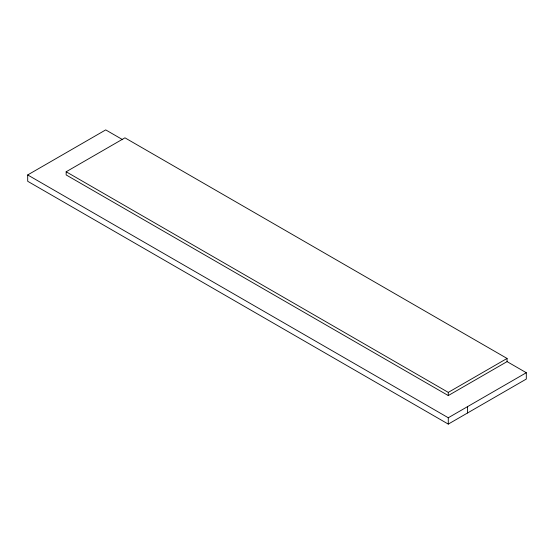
<?xml version="1.0" encoding="UTF-8"?>
<svg xmlns="http://www.w3.org/2000/svg" width="554" height="554" viewBox="0 0 554 554"><rect width="100%" height="100%" fill="white"/><g stroke="black" fill="none" stroke-linecap="round" stroke-linejoin="round"><path stroke-width="0.83" d="M507.069 361.617L507.069 358.445L124.948 137.828L66.161 171.768L66.161 174.939L448.283 395.556L507.069 361.617L526.3 372.717L526.3 379.061L448.283 424.101L27.7 181.283L27.7 174.939L105.717 129.899L122.732 139.719M66.161 171.768L448.283 392.384L507.069 358.445M27.7 174.939L448.283 417.758L526.3 372.717M467.514 406.657L467.514 413M448.283 392.384L448.283 395.556M448.283 417.758L448.283 424.101"/></g></svg>
